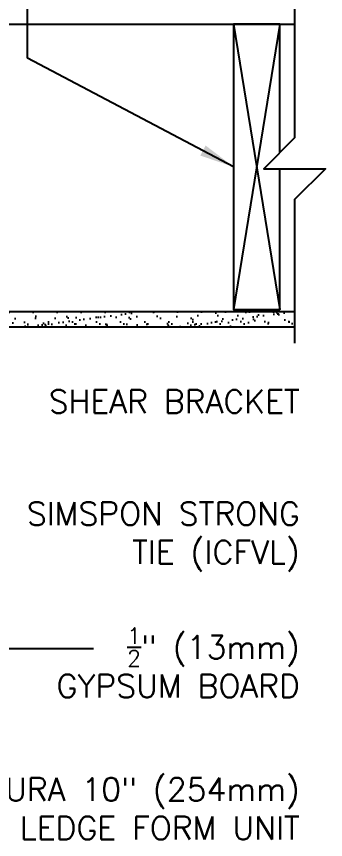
# Model space of a CAD drawing. Header units: inches. Extents: x 26.1 to 79.6, y -14.5 to 56.3.
# Drawn here: x 67.45 to 77.45, y 2.13 to 28.82 of the extents above; entities that cross this region are included whole.
import ezdxf

# ---------------------------------------------------------------- set-up
doc = ezdxf.new("R2010")
doc.units = ezdxf.units.IN
doc.header["$LTSCALE"] = 0.5
doc.header["$MEASUREMENT"] = 0
for name, color, linetype in [('HATCH', 12, 'Continuous'), ('line25', 2, 'Continuous'), ('LINE9', 9, 'Continuous'), ('TEXT', 4, 'Continuous')]:
    doc.layers.add(name, color=color, linetype=linetype)
doc.styles.add('DIM', font='romans.shx', dxfattribs={"width": 0.7})
doc.styles.add('ROMANS', font='romans.shx', dxfattribs={"height": 1.125})
doc.dimstyles.new('ext_12', dxfattribs={"dimscale": 12, "dimtxt": 0.09375, "dimasz": 0.09375, "dimexe": 0.09375, "dimexo": 0.0625, "dimgap": 0.0625, "dimtad": 1, "dimdec": 1, "dimzin": 3, "dimdsep": 46, "dimlunit": 4, "dimtxsty": 'DIM', "dimcen": 0.09, "dimdle": 0.09375, "dimclrt": 4, "dimadec": 0, "dimazin": 0, "dimtfac": 1, "dimtdec": 1, "dimtmove": 2, "dimatfit": 3, "dimfxl": 1, "dimfrac": 2, "dimtolj": 1, "dimtzin": 0, "dimarcsym": 0})

msp = doc.modelspace()

# ---------------------------------------------------------------- hatches: boundary and pattern name
at = {"layer": 'HATCH'}
h = msp.add_hatch(dxfattribs=at)
h.set_pattern_fill('AR-SAND', color=256, scale=0.25, style=0)
h.set_pattern_definition([(37.5, (4, 0), (-0.0157483, 0.481706), [0, -0.38, 0, -0.425, 0, -0.40625]), (7.5, (4, 0), (0.442444, 0.7055365), [0, -0.205, 0, -0.3425, 0, -0.13125]), (327.5, (3.6925, 0), (0.7785355, 0.0014148), [0, -0.125, 0, -0.45, 0, -0.5875]), (317.5, (3.6925, 0), (0.7515317, 0.219419), [0, -0.0625, 0, -0.295, 0, -0.3375])])
h.paths.add_polyline_path([(76.452, 18.754), (76.452, 19.254), (63.006, 19.254), (61.381, 19.254), (61.301, 19.254), (61.301, 18.754)])

# ---------------------------------------------------------------- linework, layer by layer
for p, q in [((74.477, 28.567), (75.977, 19.317)), ((75.977, 28.567), (74.477, 19.317))]:
    msp.add_line(p, q, dxfattribs=at)
at = {"layer": 'line25'}
for p, q in [((61.301, 28.567), (76.452, 28.567)), ((63.006, 19.254), (76.452, 19.254))]:
    msp.add_line(p, q, dxfattribs=at)
msp.add_lwpolyline([(75.977, 24.404), (75.977, 28.567), (74.477, 28.567), (74.477, 19.317), (75.977, 19.317), (75.977, 23.879)], dxfattribs=at)
at = {"layer": 'LINE9'}
msp.add_line((61.301, 18.754), (76.452, 18.754), dxfattribs=at)
for points in [[(76.452, 30.004), (76.452, 27.637)], [(76.452, 28.567), (76.452, 24.879), (75.452, 23.879), (77.452, 23.879), (76.452, 22.879), (76.452, 18.225)]]:
    msp.add_lwpolyline(points, dxfattribs=at)

# ---------------------------------------------------------------- texts
at = {"layer": 'TEXT', "char_height": 0.75, "attachment_point": 6, "style": 'ROMANS'}
for s, insert, width in [('SHEAR BRACKET', (76.622, 16.332), 11.43486), ('SIMSPON STRONG TIE (ICFVL)', (76.622, 11.945), 10.60311), ('\\A1;{\\H0.7x;\\S1/2;}" (13mm) GYPSUM BOARD', (76.622, 7.864), 9.46328), ('NUDURA 10" (254mm) BRICK LEDGE FORM UNIT', (76.622, 3.127), 14.1509)]:
    msp.add_mtext(s, dxfattribs=dict(at, insert=insert, width=width))

# ---------------------------------------------------------------- leaders
at = {"layer": 'TEXT'}
for points, override in [([(62.818, 28.504), (65.763, 38.384), (70.181, 38.384)], {"dimtad": 0}), ([(74.477, 23.942), (67.802, 27.469), (67.802, 30.975)], {"dimtad": 0}), ([(61.801, 8.324), (69.941, 8.324)], {"dimgap": 0.0625, "dimtad": 0})]:
    msp.add_leader(points, dimstyle='ext_12', override=override, dxfattribs=at)

doc.saveas('drawing.dxf')
